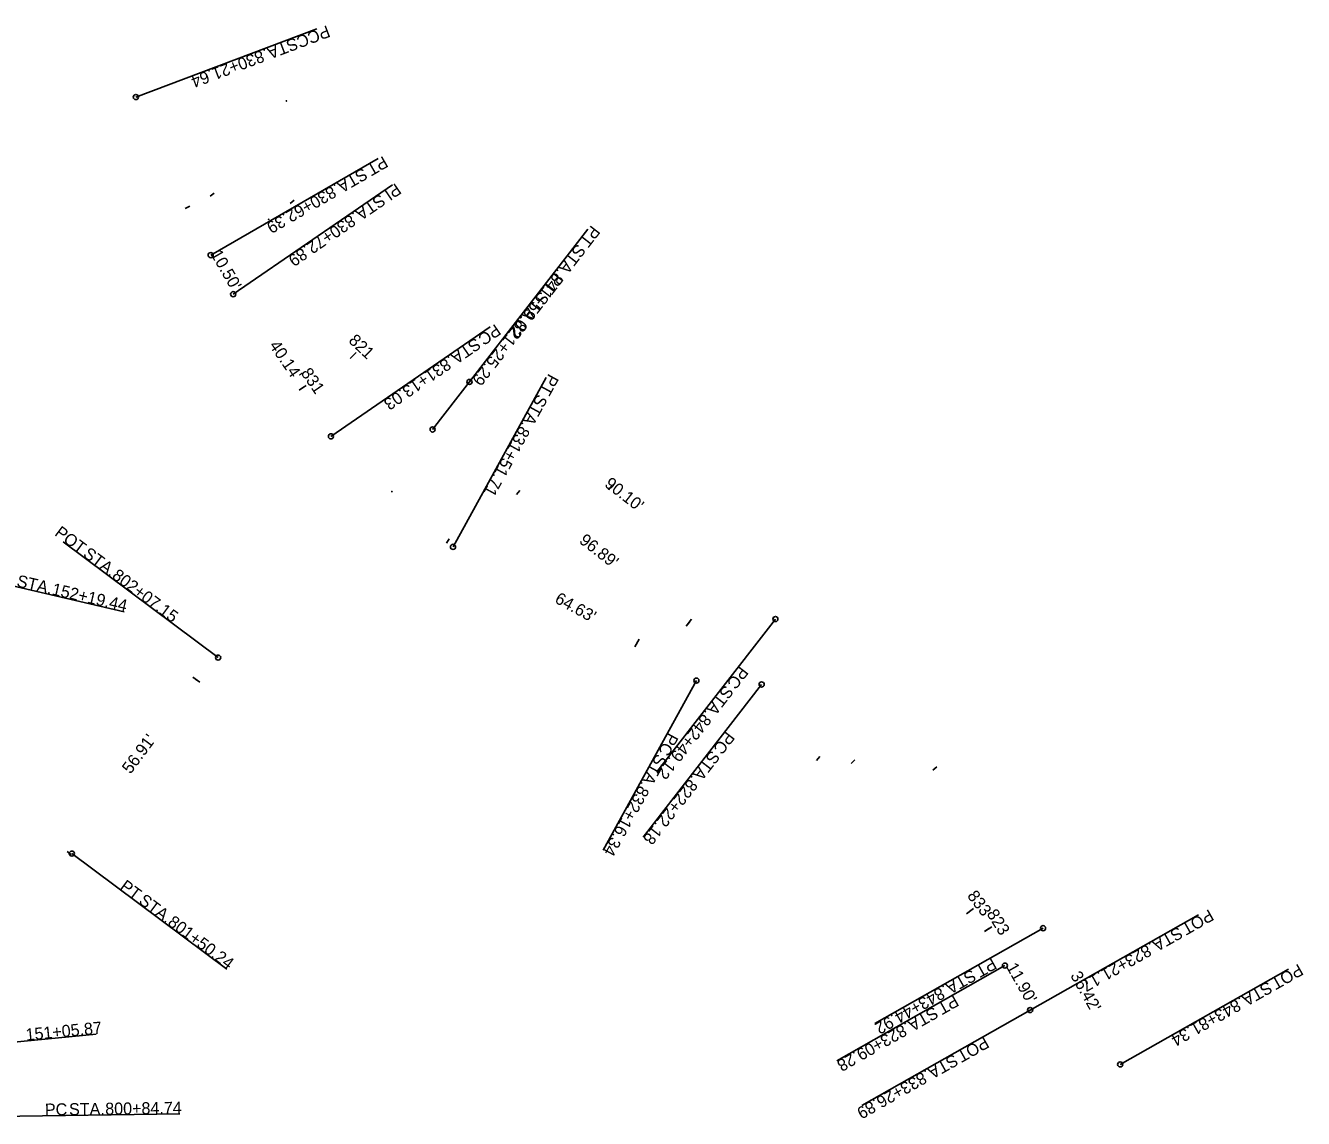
# Model space of a CAD drawing. Extents: x 151661 to 153028, y 329807 to 331516.
# Drawn here: x 152730.1 to 153027.6, y 330000.2 to 330254.5 of the extents above; entities that cross this region are included whole.
import ezdxf

# ---------------------------------------------------------------- set-up
doc = ezdxf.new("R2010")
doc.units = 0
for name, color, linetype in [('_CIVIL_CONSTRUCTION', 7, 'Continuous'), ('DT_X_Terrain_Boundary', 7, 'Continuous'), ('GE_P_Alignment_100_Bearings', 7, 'Continuous'), ('GE_P_Alignment_100_Cardinal_Points', 7, 'Continuous'), ('GE_P_Alignment_100_Distances', 7, 'Continuous'), ('GE_P_Alignment_100_Stations', 7, 'Continuous'), ('SC_Scratch2', 7, 'Continuous')]:
    doc.layers.add(name, color=color, linetype=linetype)

msp = doc.modelspace()

# ---------------------------------------------------------------- linework, layer by layer
at = {"layer": '_CIVIL_CONSTRUCTION'}
for centre in [(152790.84, 330237.01), (152786.71, 330209.43), (152815.41, 330146.09)]:
    msp.add_circle(centre, 0.05, dxfattribs=at)
at = {"layer": 'DT_X_Terrain_Boundary'}
for p, q in [((152755.79, 330237.91), (152797.89, 330253.79)), ((152773.21, 330201.12), (152812.17, 330223.62)), ((152778.46, 330192.03), (152815.54, 330217.52)), ((152833.44, 330171.62), (152861, 330207.19)), ((152824.86, 330160.56), (152852.43, 330196.13)), ((152801.2, 330158.95), (152838.28, 330184.45)), ((152829.62, 330133.23), (152851.29, 330172.67)), ((152774.94, 330107.46), (152738.88, 330134.37)), ((152904.66, 330116.43), (152877.09, 330080.86)), ((152886.27, 330102.11), (152864.6, 330062.67)), ((152901.45, 330101.21), (152873.88, 330065.64)), ((152740.9, 330061.85), (152776.97, 330034.93)), ((152963.95, 330025.44), (153003.1, 330047.63)), ((152966.96, 330044.48), (152927.81, 330022.29)), ((152958.08, 330035.79), (152918.93, 330013.6)), ((152984.91, 330012.79), (153024.06, 330034.98)), ((152963.95, 330025.44), (152924.8, 330003.25)), ((152721.06, 330000.64), (152766.05, 330001.27))]:
    msp.add_line(p, q, dxfattribs=at)
for centre in [(152755.79, 330237.91), (152773.21, 330201.12), (152778.46, 330192.03), (152833.44, 330171.62), (152801.2, 330158.95), (152824.86, 330160.56), (152829.62, 330133.23), (152904.66, 330116.43), (152774.94, 330107.46), (152886.27, 330102.11), (152901.45, 330101.21), (152740.9, 330061.85), (152966.96, 330044.48), (152958.08, 330035.79), (152963.95, 330025.44), (152963.95, 330025.44), (152984.91, 330012.79)]:
    msp.add_circle(centre, 0.6, dxfattribs=at)
at = {"layer": 'GE_P_Alignment_100_Bearings'}
for p, q in [((152791.73, 330213.16), (152792.67, 330213.9)), ((152805.68, 330177.03), (152806.51, 330177.9)), ((152793.82, 330169.69), (152794.81, 330170.37)), ((152865.83, 330146.52), (152866.57, 330147.47)), ((152883.92, 330114.8), (152884.65, 330115.74)), ((152871.94, 330109.98), (152872.52, 330111.03)), ((152770.66, 330101.73), (152769.7, 330102.44)), ((152941.32, 330081.28), (152942.23, 330082.06)), ((152949.16, 330047.87), (152950.12, 330048.6)), ((152953.34, 330043.76), (152954.36, 330044.4))]:
    msp.add_line(p, q, dxfattribs=at)
at = {"layer": 'GE_P_Alignment_100_Cardinal_Points'}
for p, q in [((152755.79, 330237.91), (152797.89, 330253.79)), ((152755.79, 330237.91), (152797.89, 330253.79)), ((152773.21, 330201.12), (152812.17, 330223.62)), ((152773.21, 330201.12), (152812.17, 330223.62)), ((152778.46, 330192.03), (152815.54, 330217.52)), ((152778.46, 330192.03), (152815.54, 330217.52)), ((152824.86, 330160.56), (152852.43, 330196.13)), ((152824.86, 330160.56), (152852.43, 330196.13)), ((152801.2, 330158.95), (152838.28, 330184.45)), ((152801.2, 330158.95), (152838.28, 330184.45)), ((152829.62, 330133.23), (152851.29, 330172.67)), ((152829.62, 330133.23), (152851.29, 330172.67)), ((152774.94, 330107.46), (152738.88, 330134.37)), ((152709.25, 330128.34), (152753.08, 330118.14)), ((152886.27, 330102.11), (152864.6, 330062.67)), ((152886.27, 330102.11), (152864.6, 330062.67)), ((152901.45, 330101.21), (152873.88, 330065.64)), ((152901.45, 330101.21), (152873.88, 330065.64)), ((152740.9, 330061.85), (152776.97, 330034.93)), ((152963.95, 330025.44), (153003.1, 330047.63)), ((152963.95, 330025.44), (153003.1, 330047.63)), ((152958.08, 330035.79), (152918.93, 330013.6)), ((152958.08, 330035.79), (152918.93, 330013.6)), ((152963.95, 330025.44), (152924.8, 330003.25)), ((152963.95, 330025.44), (152924.8, 330003.25)), ((152701.75, 330015.52), (152746.54, 330019.82)), ((152721.06, 330000.64), (152766.05, 330001.27))]:
    msp.add_line(p, q, dxfattribs=at)
for centre in [(152755.79, 330237.91), (152755.79, 330237.91), (152773.21, 330201.12), (152773.21, 330201.12), (152778.46, 330192.03), (152778.46, 330192.03), (152801.2, 330158.95), (152801.2, 330158.95), (152824.86, 330160.56), (152824.86, 330160.56), (152829.62, 330133.23), (152829.62, 330133.23), (152774.94, 330107.46), (152886.27, 330102.11), (152886.27, 330102.11), (152901.45, 330101.21), (152901.45, 330101.21), (152740.9, 330061.85), (152958.08, 330035.79), (152958.08, 330035.79), (152963.95, 330025.44), (152963.95, 330025.44), (152963.95, 330025.44), (152963.95, 330025.44)]:
    msp.add_circle(centre, 0.6, dxfattribs=at)
at = {"layer": 'GE_P_Alignment_100_Stations'}
for p, q in [((152773.07, 330214.82), (152774.05, 330215.51)), ((152773.07, 330214.82), (152774.05, 330215.51)), ((152767.28, 330212), (152768.35, 330212.54)), ((152767.28, 330212), (152768.35, 330212.54)), ((152805.68, 330177.03), (152807.06, 330178.48)), ((152805.68, 330177.03), (152807.06, 330178.48)), ((152793.82, 330169.69), (152795.46, 330170.82)), ((152793.82, 330169.69), (152795.46, 330170.82)), ((152844.39, 330145.42), (152845.13, 330146.37)), ((152844.39, 330145.42), (152845.13, 330146.37)), ((152828.13, 330134.07), (152828.73, 330135.11)), ((152828.13, 330134.07), (152828.73, 330135.11)), ((152883.92, 330114.8), (152885.14, 330116.38)), ((152883.92, 330114.8), (152885.14, 330116.38)), ((152871.94, 330109.98), (152872.91, 330111.73)), ((152871.94, 330109.98), (152872.91, 330111.73)), ((152770.66, 330101.73), (152769.06, 330102.92)), ((152914.26, 330083.5), (152915.01, 330084.44)), ((152914.26, 330083.5), (152915.01, 330084.44)), ((152922.3, 330082.83), (152923.15, 330083.67)), ((152922.3, 330082.83), (152923.15, 330083.67)), ((152740.76, 330061.65), (152739.8, 330062.37)), ((152949.16, 330047.87), (152950.75, 330049.08)), ((152949.16, 330047.87), (152950.75, 330049.08)), ((152953.34, 330043.76), (152955.04, 330044.82)), ((152953.34, 330043.76), (152955.04, 330044.82))]:
    msp.add_line(p, q, dxfattribs=at)

# ---------------------------------------------------------------- texts
at = {"layer": 'DT_X_Terrain_Boundary'}
for s, rotation, p in [('PCC', 200.6693, (152800.31, 330254.66)), (' STA. ', 200.6693, (152793.86, 330252.22)), ('830+21.64', 200.6693, (152785.02, 330248.89)), ('PT', 210.0079, (152813.39, 330224.28)), (' STA. ', 210.0079, (152809.57, 330222.07)), ('PI', 214.5095, (152816.28, 330217.98)), ('830+62.39', 210.0079, (152801.38, 330217.34)), (' STA. ', 214.5095, (152813.48, 330216.06)), ('830+72.89', 214.5095, (152805.69, 330210.7)), ('PT', 232.2261, (152861.86, 330208.23)), (' STA. ', 232.2261, (152859.15, 330204.74)), ('PT', 232.2261, (152853.31, 330197.19)), ('841+59.02', 232.2261, (152853.36, 330197.27)), (' STA. ', 232.2261, (152850.6, 330193.7)), ('821+25.29', 232.2261, (152844.81, 330186.23)), ('PC', 214.5095, (152839.47, 330185.21)), (' STA. ', 214.5095, (152835.69, 330182.62)), ('831+13.03', 214.5095, (152827.9, 330177.26)), ('PT', 241.212, (152851.91, 330173.71)), (' STA. ', 241.212, (152849.79, 330169.84)), ('831+51.71', 241.212, (152845.23, 330161.56)), ('POT', 323.267, (152736.69, 330136.05)), (' STA. ', 323.267, (152742.46, 330131.75)), ('802+07.15', 323.267, (152750.04, 330126.09)), ('PC', 232.2261, (152896.37, 330105.68)), (' STA. ', 232.2261, (152893.56, 330102.05)), ('842+49.12', 232.2261, (152887.78, 330094.58)), ('PC', 241.212, (152879.76, 330090.18)), ('PC', 232.2261, (152893.2, 330090.5)), (' STA. ', 241.212, (152877.55, 330086.16)), (' STA. ', 232.2261, (152890.39, 330086.87)), ('822+22.18', 232.2261, (152884.6, 330079.4)), ('832+16.34', 241.212, (152873, 330077.88)), ('PT', 323.267, (152751.88, 330053.71)), (' STA. ', 323.267, (152755.42, 330051.07)), ('POT', 209.5434, (153005.62, 330049.01)), ('801+50.24', 323.267, (152763, 330045.41)), (' STA. ', 209.5434, (152999.35, 330045.46)), ('823+21.17', 209.5434, (152991.13, 330040.8)), ('PT', 209.5434, (152955.09, 330037.7)), (' STA. ', 209.5434, (152951.25, 330035.53)), ('POT', 209.5434, (153026.45, 330036.29)), ('843+44.92', 209.5434, (152943.03, 330030.87)), (' STA. ', 209.5434, (153020.19, 330032.74)), ('PT', 209.5434, (152946.27, 330029.05)), ('843+81.34', 209.5434, (153011.96, 330028.08)), (' STA. ', 209.5434, (152942.43, 330026.87)), ('823+09.28', 209.5434, (152934.2, 330022.21)), ('POT', 209.5434, (152953.33, 330019.37)), (' STA. ', 209.5434, (152947.07, 330015.82)), ('833+26.89', 209.5434, (152938.84, 330011.16)), ('PC', 0.799, (152734.64, 330000.88)), (' STA. ', 0.799, (152739.22, 330000.94)), ('800+84.74', 0.799, (152748.68, 330001.07))]:
    msp.add_text(s, height=2.8, rotation=rotation, dxfattribs=at).set_placement(p)
at = {"layer": 'GE_P_Alignment_100_Cardinal_Points'}
for s, rotation, p in [('PCC', 200.6693, (152800.31, 330254.66)), ('PCC', 200.6693, (152800.31, 330254.66)), (' STA. ', 200.6693, (152793.86, 330252.22)), (' STA. ', 200.6693, (152793.86, 330252.22)), ('830+21.64', 200.6693, (152785.02, 330248.89)), ('830+21.64', 200.6693, (152785.02, 330248.89)), ('PT', 210.0079, (152813.39, 330224.28)), ('PT', 210.0079, (152813.39, 330224.28)), (' STA. ', 210.0079, (152809.57, 330222.07)), (' STA. ', 210.0079, (152809.57, 330222.07)), ('PI', 214.5095, (152816.28, 330217.98)), ('PI', 214.5095, (152816.28, 330217.98)), ('830+62.39', 210.0079, (152801.38, 330217.34)), ('830+62.39', 210.0079, (152801.38, 330217.34)), (' STA. ', 214.5095, (152813.48, 330216.06)), (' STA. ', 214.5095, (152813.48, 330216.06)), ('830+72.89', 214.5095, (152805.69, 330210.7)), ('830+72.89', 214.5095, (152805.69, 330210.7)), ('PT', 232.2261, (152853.31, 330197.19)), ('PT', 232.2261, (152853.31, 330197.19)), (' STA. ', 232.2261, (152850.6, 330193.7)), (' STA. ', 232.2261, (152850.6, 330193.7)), ('821+25.29', 232.2261, (152844.81, 330186.23)), ('821+25.29', 232.2261, (152844.81, 330186.23)), ('PC', 214.5095, (152839.47, 330185.21)), ('PC', 214.5095, (152839.47, 330185.21)), (' STA. ', 214.5095, (152835.69, 330182.62)), (' STA. ', 214.5095, (152835.69, 330182.62)), ('831+13.03', 214.5095, (152827.9, 330177.26)), ('831+13.03', 214.5095, (152827.9, 330177.26)), ('PT', 241.212, (152851.91, 330173.71)), ('PT', 241.212, (152851.91, 330173.71)), (' STA. ', 241.212, (152849.79, 330169.84)), (' STA. ', 241.212, (152849.79, 330169.84)), ('831+51.71', 241.212, (152845.23, 330161.56)), ('831+51.71', 241.212, (152845.23, 330161.56)), ('POT', 323.267, (152736.69, 330136.05)), (' STA. ', 323.267, (152742.46, 330131.75)), (' STA. ', 346.8985, (152726.88, 330124.28)), ('802+07.15', 323.267, (152750.04, 330126.09)), ('152+19.44', 346.8985, (152736.08, 330122.14)), ('PC', 241.212, (152879.76, 330090.18)), ('PC', 241.212, (152879.76, 330090.18)), ('PC', 232.2261, (152893.2, 330090.5)), ('PC', 232.2261, (152893.2, 330090.5)), (' STA. ', 241.212, (152877.55, 330086.16)), (' STA. ', 241.212, (152877.55, 330086.16)), (' STA. ', 232.2261, (152890.39, 330086.87)), (' STA. ', 232.2261, (152890.39, 330086.87)), ('822+22.18', 232.2261, (152884.6, 330079.4)), ('822+22.18', 232.2261, (152884.6, 330079.4)), ('832+16.34', 241.212, (152873, 330077.88)), ('832+16.34', 241.212, (152873, 330077.88)), ('PT', 323.267, (152751.88, 330053.71)), (' STA. ', 323.267, (152755.42, 330051.07)), ('POT', 209.5434, (153005.62, 330049.01)), ('POT', 209.5434, (153005.62, 330049.01)), ('801+50.24', 323.267, (152763, 330045.41)), (' STA. ', 209.5434, (152999.35, 330045.46)), (' STA. ', 209.5434, (152999.35, 330045.46)), ('823+21.17', 209.5434, (152991.13, 330040.8)), ('823+21.17', 209.5434, (152991.13, 330040.8)), ('PT', 209.5434, (152946.27, 330029.05)), ('PT', 209.5434, (152946.27, 330029.05)), (' STA. ', 209.5434, (152942.43, 330026.87)), (' STA. ', 209.5434, (152942.43, 330026.87)), ('151+05.87', 5.4894, (152730.27, 330018.3)), ('823+09.28', 209.5434, (152934.2, 330022.21)), ('823+09.28', 209.5434, (152934.2, 330022.21)), ('POT', 209.5434, (152953.33, 330019.37)), ('POT', 209.5434, (152953.33, 330019.37)), (' STA. ', 209.5434, (152947.07, 330015.82)), (' STA. ', 209.5434, (152947.07, 330015.82)), ('833+26.89', 209.5434, (152938.84, 330011.16)), ('833+26.89', 209.5434, (152938.84, 330011.16)), ('PC', 0.799, (152734.64, 330000.88)), (' STA. ', 0.799, (152739.22, 330000.94)), ('800+84.74', 0.799, (152748.68, 330001.07))]:
    msp.add_text(s, height=2.8, rotation=rotation, dxfattribs=at).set_placement(p)
at = {"layer": 'GE_P_Alignment_100_Distances'}
for s, rotation, p in [("10.50'", 300.0079, (152773.09, 330201.41)), ("10.50'", 300.0079, (152773.09, 330201.41)), ("40.14'", 304.5095, (152786.71, 330180.1)), ("40.14'", 304.5095, (152786.71, 330180.1)), ("96.89'", 322.2261, (152858.79, 330134.32)), ("96.89'", 322.2261, (152858.79, 330134.32)), ("64.63'", 331.212, (152853.09, 330120.38)), ("64.63'", 331.212, (152853.09, 330120.38)), ("56.91'", 53.267, (152754.56, 330080.22)), ("11.90'", 299.5434, (152958.31, 330035.48)), ("11.90'", 299.5434, (152958.31, 330035.48))]:
    msp.add_text(s, height=2.8, rotation=rotation, dxfattribs=at).set_placement(p)
at = {"layer": 'GE_P_Alignment_100_Stations'}
for s, rotation, p in [('821', 316.4756, (152805.12, 330181.01)), ('821', 316.4756, (152805.12, 330181.01)), ('831', 304.5095, (152794.09, 330173.7)), ('831', 304.5095, (152794.09, 330173.7)), ('833', 307.2462, (152949.17, 330051.99)), ('833', 307.2462, (152949.17, 330051.99)), ('823', 301.9594, (152953.73, 330047.86)), ('823', 301.9594, (152953.73, 330047.86))]:
    msp.add_text(s, height=2.8, rotation=rotation, dxfattribs=at).set_placement(p)
at = {"layer": 'SC_Scratch2'}
for s, rotation, p in [("10.50'", 300.0079, (152773.09, 330201.41)), ("40.14'", 304.5095, (152786.71, 330180.1)), ("90.10'", 322.2261, (152864.68, 330147.47)), ("96.89'", 322.2261, (152858.79, 330134.32)), ("64.63'", 331.212, (152853.09, 330120.38)), ("56.91'", 53.267, (152754.56, 330080.22)), ("11.90'", 299.5434, (152958.31, 330035.48)), ("36.42'", 299.5434, (152973.23, 330033.49))]:
    msp.add_text(s, height=2.8, rotation=rotation, dxfattribs=at).set_placement(p)

doc.saveas('drawing.dxf')
